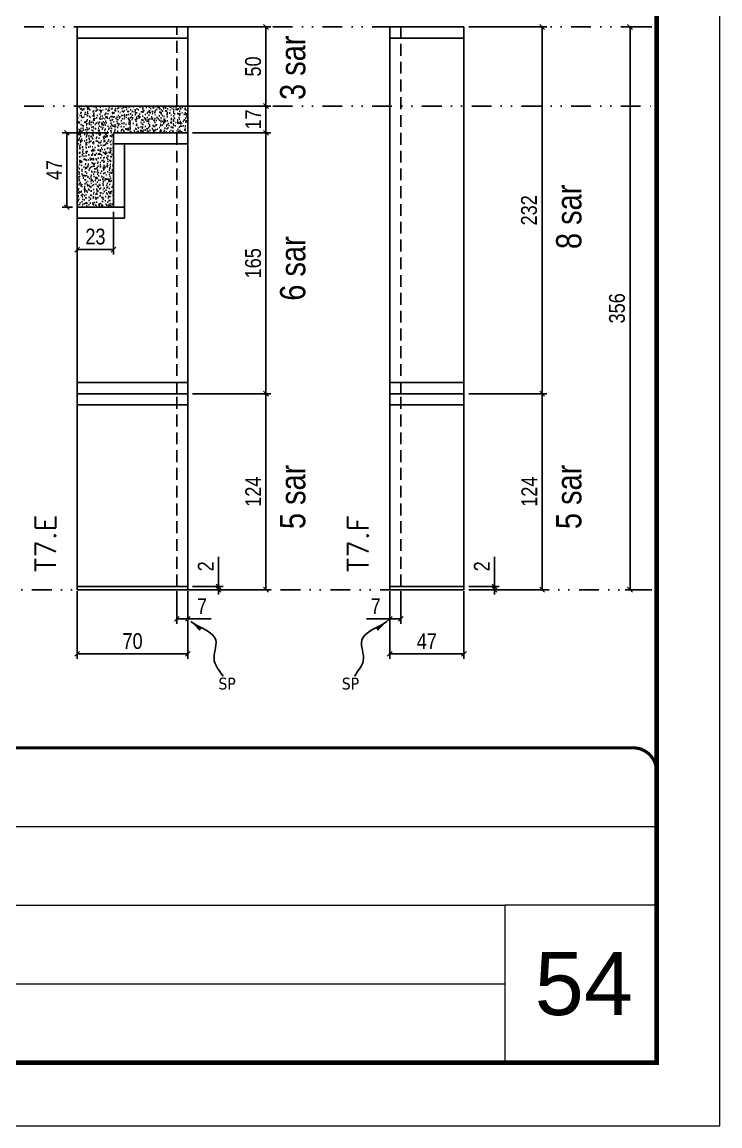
# Model space of a CAD drawing. Extents: x 14400 to 27878, y -21631 to 6985.
# Drawn here: x 17042 to 17483, y -8997 to -8298 of the extents above; entities that cross this region are included whole.
import ezdxf

# ---------------------------------------------------------------- set-up
doc = ezdxf.new("R2010")
doc.units = 0
for name, pattern in [('CONTINUO', [0]), ('DASHED', [0.75, 0.5, -0.25]), ('DIVIDE2', [0.625, 0.25, -0.125, 0, -0.125, 0, -0.125]), ('HIDDEN', [0.375, 0.25, -0.125])]:
    doc.linetypes.add(name, pattern=pattern)
for name, color, linetype, lineweight in [('CARIMBO', 255, 'Continuous', 9), ('Folhas', 255, 'Continuous', 9), ('SARRAFO DE PRESSAO', 251, 'DASHED', 9), ('Texto Seção', 7, 'Continuous', 15)]:
    doc.layers.add(name, color=color, linetype=linetype, lineweight=lineweight)
for name, color, linetype in [('COTA', 241, 'Continuous'), ('NOMENCLATURA', 7, 'Continuous'), ('Nível', 160, 'Continuous'), ('Painéis', 200, 'Continuous'), ('SARR_2.2x7', 40, 'Continuous'), ('Sarrafo de Pressão', 42, 'HIDDEN'), ('texto', 7, 'Continuous')]:
    doc.layers.add(name, color=color, linetype=linetype)
doc.styles.add('ARIAL', font='arial.ttf')
doc.styles.add('ARIAL_NARROW', font='ARIALN.TTF', dxfattribs={"height": 0.2})
doc.styles.add('COTA TECNICA', font='techl___.ttf', dxfattribs={"height": 10})
doc.styles.add('COTA TECNICA-50', font='techl___.ttf', dxfattribs={"height": 10})
doc.styles.add('REGUA-120', font='ROMANS.shx', dxfattribs={"height": 15})
doc.styles.get("Standard").update_dxf_attribs({"font": 'arial.ttf'})
doc.dimstyles.new('COTA PAINEL-50', dxfattribs={"dimtxt": 10, "dimasz": 3, "dimexe": 3, "dimexo": 3, "dimgap": 3, "dimtad": 1, "dimdec": 1, "dimzin": 12, "dimdsep": 46, "dimtxsty": 'COTA TECNICA-50', "dimblk1": 'OBLIQUE', "dimblk2": 'OBLIQUE', "dimsah": 1, "dimcen": 0.9, "dimclrd": 4, "dimclre": 4, "dimclrt": 240, "dimadec": 1, "dimazin": 3, "dimtfac": 1, "dimtdec": 1, "dimtmove": 0, "dimatfit": 3, "dimfxl": 1, "dimtolj": 1, "dimtzin": 12, "dimarcsym": 0})
doc.dimstyles.new('PAINEL', dxfattribs={"dimtxt": 10, "dimasz": 3, "dimexe": 3, "dimexo": 3, "dimgap": 3, "dimtad": 1, "dimdec": 1, "dimzin": 12, "dimdsep": 46, "dimtxsty": 'COTA TECNICA', "dimblk1": 'OBLIQUE', "dimblk2": 'OBLIQUE', "dimsah": 1, "dimcen": 0.9, "dimclrd": 4, "dimclre": 4, "dimclrt": 240, "dimadec": 1, "dimazin": 3, "dimtfac": 1, "dimtdec": 1, "dimtmove": 0, "dimatfit": 3, "dimfxl": 1, "dimtolj": 1, "dimtzin": 12, "dimarcsym": 0})
doc.dimstyles.get("Standard").update_dxf_attribs({"dimtxt": 0.18, "dimasz": 0.18, "dimexe": 0.18, "dimexo": 0.0625, "dimgap": 0.09, "dimtad": 0, "dimtih": 1, "dimtoh": 1, "dimdec": 4, "dimzin": 0, "dimdsep": 46, "dimtxsty": 'Standard', "dimcen": 0.09, "dimadec": 0, "dimazin": 0, "dimtfac": 1, "dimtdec": 4, "dimtofl": 0, "dimtmove": 0, "dimatfit": 3, "dimfxl": 1, "dimtolj": 1, "dimtzin": 0, "dimarcsym": 0})

# ---------------------------------------------------------------- blocks, each defined once
blk = doc.blocks.new('9999999999')
at = {"color": 30, "linetype": 'CONTINUO'}
for p, q in [((98564.56, 34379.64), (99583.98, 34379.64)), ((98564.56, 34329.83), (99487.98, 34329.83)), ((99583.98, 34329.83), (99487.98, 34329.83)), ((99487.98, 34329.83), (99487.98, 34230.21)), ((98564.56, 34280.02), (99487.98, 34280.02))]:
    blk.add_line(p, q, dxfattribs=at)
at = {"color": 30, "linetype": 'CONTINUO', "const_width": 2}
blk.add_lwpolyline([(99583.98, 34230.21), (99583.98, 34414.45, 0.414214), (99568.98, 34429.45), (98228.98, 34429.45, 0.414214), (98213.98, 34414.45), (98213.98, 34245.21, 0.414214), (98228.98, 34230.21), (99583.98, 34230.21)], format="xyb", dxfattribs=at)
at = {"layer": 'Folhas'}
blk.add_lwpolyline([(98138.98, 34190.21), (99623.98, 34190.21), (99623.98, 35240.21), (98138.98, 35240.21)], close=True, dxfattribs=at)
at = {"layer": 'Folhas', "color": 30, "const_width": 3}
blk.add_lwpolyline([(98213.98, 34230.21), (99583.98, 34230.21), (99583.98, 35200.21), (98213.98, 35200.21)], close=True, dxfattribs=at)
blk = doc.blocks.new('_Oblique')
at = {"color": 0, "linetype": 'ByBlock', "lineweight": -2}
blk.add_line((-0.5, -0.5), (0.5, 0.5), dxfattribs=at)
blk = doc.blocks.new('*D2587')
at = {"layer": 'COTA', "color": 4, "lineweight": -2, "transparency": 16777216}
for p, q in [((17077.04, -8658.47), (17077.04, -8701.14)), ((17147.04, -8658.47), (17147.04, -8701.14)), ((17147.04, -8698.14), (17077.04, -8698.14))]:
    blk.add_line(p, q, dxfattribs=at)
at = {"layer": 'Defpoints', "color": 0, "transparency": 16777216}
for p in [(17077.04, -8655.47), (17147.04, -8655.47), (17077.04, -8698.14)]:
    blk.add_point(p, dxfattribs=at)
at = {"layer": 'COTA', "color": 4, "lineweight": -2, "transparency": 16777216, "xscale": 3, "yscale": 3, "zscale": 3, "rotation": 180}
blk.add_blockref('_Oblique', (17077.04, -8698.14), dxfattribs=at)
at = {"layer": 'COTA', "color": 4, "lineweight": -2, "transparency": 16777216, "xscale": 3, "yscale": 3, "zscale": 3}
blk.add_blockref('_Oblique', (17147.04, -8698.14), dxfattribs=at)
at = {"layer": 'COTA', "color": 240, "transparency": 16777216, "insert": (17112.04, -8690.04), "char_height": 10, "attachment_point": 5, "style": 'COTA TECNICA'}
blk.add_mtext('\\A1;70', dxfattribs=at)
blk = doc.blocks.new('*D2588')
at = {"layer": 'COTA', "color": 4, "lineweight": -2, "transparency": 16777216}
for p, q in [((17140.04, -8658.47), (17140.04, -8678.98)), ((17147.04, -8660.47), (17147.04, -8678.98)), ((17140.04, -8675.98), (17147.04, -8675.98)), ((17147.04, -8675.98), (17161.77, -8675.98))]:
    blk.add_line(p, q, dxfattribs=at)
at = {"layer": 'Defpoints', "color": 0, "transparency": 16777216}
for p in [(17140.04, -8655.47), (17147.04, -8657.47), (17147.04, -8675.98)]:
    blk.add_point(p, dxfattribs=at)
at = {"layer": 'COTA', "color": 4, "lineweight": -2, "transparency": 16777216, "xscale": 3, "yscale": 3, "zscale": 3, "rotation": 180}
blk.add_blockref('_Oblique', (17140.04, -8675.98), dxfattribs=at)
at = {"layer": 'COTA', "color": 4, "lineweight": -2, "transparency": 16777216, "xscale": 3, "yscale": 3, "zscale": 3}
blk.add_blockref('_Oblique', (17147.04, -8675.98), dxfattribs=at)
at = {"layer": 'COTA', "color": 240, "transparency": 16777216, "insert": (17155.91, -8667.9), "char_height": 10, "attachment_point": 5, "style": 'COTA TECNICA-50'}
blk.add_mtext('\\A1;7', dxfattribs=at)
blk = doc.blocks.new('*D2590')
at = {"layer": 'COTA', "color": 4, "linetype": 'ByBlock', "lineweight": -2, "transparency": 16777216}
for p, q in [((17150.04, -8533.47), (17199.41, -8533.47)), ((17196.41, -8657.47), (17196.41, -8533.47)), ((17150.04, -8657.47), (17199.41, -8657.47))]:
    blk.add_line(p, q, dxfattribs=at)
at = {"layer": 'Defpoints', "color": 0, "linetype": 'ByBlock', "transparency": 16777216}
for p in [(17147.04, -8533.47), (17196.41, -8533.47), (17147.04, -8657.47)]:
    blk.add_point(p, dxfattribs=at)
at = {"layer": 'COTA', "color": 4, "linetype": 'ByBlock', "lineweight": -2, "transparency": 16777216, "xscale": 3, "yscale": 3, "zscale": 3}
for p, rotation in [((17196.41, -8533.47), 90), ((17196.41, -8657.47), 270)]:
    blk.add_blockref('_Oblique', p, dxfattribs=dict(at, rotation=rotation))
at = {"layer": 'COTA', "color": 240, "linetype": 'ByBlock', "transparency": 16777216, "insert": (17188.33, -8595.47), "char_height": 10, "attachment_point": 5, "rotation": 90, "style": 'COTA TECNICA'}
blk.add_mtext('\\A1;124', dxfattribs=at)
blk = doc.blocks.new('*D2589')
at = {"layer": 'COTA', "color": 4, "lineweight": -2, "transparency": 16777216}
for p, q in [((17166.3, -8655.47), (17166.3, -8636.66)), ((17150.04, -8655.47), (17169.3, -8655.47)), ((17150.04, -8657.47), (17169.3, -8657.47)), ((17166.3, -8657.47), (17166.3, -8655.47)), ((17166.3, -8657.47), (17166.3, -8660.47))]:
    blk.add_line(p, q, dxfattribs=at)
at = {"layer": 'Defpoints', "color": 0, "transparency": 16777216}
for p in [(17147.04, -8655.47), (17147.04, -8657.47), (17166.3, -8657.47)]:
    blk.add_point(p, dxfattribs=at)
at = {"layer": 'COTA', "color": 4, "lineweight": -2, "transparency": 16777216, "xscale": 3, "yscale": 3, "zscale": 3}
for p, rotation in [((17166.3, -8655.47), 270), ((17166.3, -8657.47), 90)]:
    blk.add_blockref('_Oblique', p, dxfattribs=dict(at, rotation=rotation))
at = {"layer": 'COTA', "color": 240, "transparency": 16777216, "insert": (17158.3, -8642.72), "char_height": 10, "attachment_point": 5, "rotation": 90, "style": 'COTA TECNICA-50'}
blk.add_mtext('\\A1;2', dxfattribs=at)
blk = doc.blocks.new('*D2591')
at = {"layer": 'COTA', "color": 4, "linetype": 'ByBlock', "lineweight": -2, "transparency": 16777216}
for p, q in [((17150.04, -8533.47), (17199.41, -8533.47)), ((17196.41, -8657.47), (17196.41, -8533.47)), ((17150.04, -8657.47), (17199.41, -8657.47))]:
    blk.add_line(p, q, dxfattribs=at)
at = {"layer": 'Defpoints', "color": 0, "linetype": 'ByBlock', "transparency": 16777216}
for p in [(17147.04, -8533.47), (17196.41, -8533.47), (17147.04, -8657.47)]:
    blk.add_point(p, dxfattribs=at)
at = {"layer": 'COTA', "color": 4, "linetype": 'ByBlock', "lineweight": -2, "transparency": 16777216, "xscale": 3, "yscale": 3, "zscale": 3}
for p, rotation in [((17196.41, -8533.47), 90), ((17196.41, -8657.47), 270)]:
    blk.add_blockref('_Oblique', p, dxfattribs=dict(at, rotation=rotation))
at = {"layer": 'COTA', "color": 240, "linetype": 'ByBlock', "transparency": 16777216, "insert": (17188.33, -8595.47), "char_height": 10, "attachment_point": 5, "rotation": 90, "style": 'COTA TECNICA'}
blk.add_mtext('\\A1;124', dxfattribs=at)
blk = doc.blocks.new('*D2592')
at = {"layer": 'COTA', "color": 4, "lineweight": -2, "transparency": 16777216}
for p, q in [((17150.04, -8368.47), (17199.41, -8368.47)), ((17196.41, -8533.47), (17196.41, -8368.47)), ((17150.04, -8533.47), (17199.41, -8533.47))]:
    blk.add_line(p, q, dxfattribs=at)
at = {"layer": 'Defpoints', "color": 0, "transparency": 16777216}
for p in [(17147.04, -8368.47), (17196.41, -8368.47), (17147.04, -8533.47)]:
    blk.add_point(p, dxfattribs=at)
at = {"layer": 'COTA', "color": 4, "lineweight": -2, "transparency": 16777216, "xscale": 3, "yscale": 3, "zscale": 3}
for p, rotation in [((17196.41, -8368.47), 90), ((17196.41, -8533.47), 270)]:
    blk.add_blockref('_Oblique', p, dxfattribs=dict(at, rotation=rotation))
at = {"layer": 'COTA', "color": 240, "transparency": 16777216, "insert": (17188.3, -8450.97), "char_height": 10, "attachment_point": 5, "rotation": 90, "style": 'COTA TECNICA'}
blk.add_mtext('\\A1;165', dxfattribs=at)
blk = doc.blocks.new('*D2593')
at = {"layer": 'COTA', "color": 4, "lineweight": -2, "transparency": 16777216}
for p, q in [((17097.04, -8368.47), (17067.49, -8368.47)), ((17070.49, -8415.47), (17070.49, -8368.47)), ((17074.04, -8415.47), (17067.49, -8415.47))]:
    blk.add_line(p, q, dxfattribs=at)
at = {"layer": 'Defpoints', "color": 0, "transparency": 16777216}
for p in [(17070.49, -8368.47), (17100.04, -8368.47), (17077.04, -8415.47)]:
    blk.add_point(p, dxfattribs=at)
at = {"layer": 'COTA', "color": 4, "lineweight": -2, "transparency": 16777216, "xscale": 3, "yscale": 3, "zscale": 3}
for p, rotation in [((17070.49, -8368.47), 90), ((17070.49, -8415.47), 270)]:
    blk.add_blockref('_Oblique', p, dxfattribs=dict(at, rotation=rotation))
at = {"layer": 'COTA', "color": 240, "transparency": 16777216, "insert": (17062.41, -8391.97), "char_height": 10, "attachment_point": 5, "rotation": 90, "style": 'COTA TECNICA'}
blk.add_mtext('\\A1;47', dxfattribs=at)
blk = doc.blocks.new('*D2594')
at = {"layer": 'COTA', "color": 4, "lineweight": -2, "transparency": 16777216}
for p, q in [((17077.04, -8418.47), (17077.04, -8445.34)), ((17100.04, -8418.47), (17100.04, -8445.34)), ((17100.04, -8442.34), (17077.04, -8442.34))]:
    blk.add_line(p, q, dxfattribs=at)
at = {"layer": 'Defpoints', "color": 0, "transparency": 16777216}
for p in [(17077.04, -8415.47), (17100.04, -8415.47), (17077.04, -8442.34)]:
    blk.add_point(p, dxfattribs=at)
at = {"layer": 'COTA', "color": 4, "lineweight": -2, "transparency": 16777216, "xscale": 3, "yscale": 3, "zscale": 3, "rotation": 180}
blk.add_blockref('_Oblique', (17077.04, -8442.34), dxfattribs=at)
at = {"layer": 'COTA', "color": 4, "lineweight": -2, "transparency": 16777216, "xscale": 3, "yscale": 3, "zscale": 3}
blk.add_blockref('_Oblique', (17100.04, -8442.34), dxfattribs=at)
at = {"layer": 'COTA', "color": 240, "transparency": 16777216, "insert": (17088.54, -8434.12), "char_height": 10, "attachment_point": 5, "style": 'COTA TECNICA'}
blk.add_mtext('\\A1;23', dxfattribs=at)
blk = doc.blocks.new('*D2595')
at = {"layer": 'COTA', "color": 4, "lineweight": -2, "transparency": 16777216}
for p, q in [((17150.04, -8351.47), (17199.41, -8351.47)), ((17196.41, -8368.47), (17196.41, -8351.47)), ((17150.04, -8368.47), (17199.41, -8368.47))]:
    blk.add_line(p, q, dxfattribs=at)
at = {"layer": 'Defpoints', "color": 0, "transparency": 16777216}
for p in [(17147.04, -8351.47), (17196.41, -8351.47), (17147.04, -8368.47)]:
    blk.add_point(p, dxfattribs=at)
at = {"layer": 'COTA', "color": 4, "lineweight": -2, "transparency": 16777216, "xscale": 3, "yscale": 3, "zscale": 3}
for p, rotation in [((17196.41, -8351.47), 90), ((17196.41, -8368.47), 270)]:
    blk.add_blockref('_Oblique', p, dxfattribs=dict(at, rotation=rotation))
at = {"layer": 'COTA', "color": 240, "transparency": 16777216, "insert": (17188.33, -8359.97), "char_height": 10, "attachment_point": 5, "rotation": 90, "style": 'COTA TECNICA'}
blk.add_mtext('\\A1;17', dxfattribs=at)
blk = doc.blocks.new('*D2596')
at = {"layer": 'COTA', "color": 4, "lineweight": -2, "transparency": 16777216}
for p, q in [((17150.04, -8301.47), (17199.41, -8301.47)), ((17196.41, -8351.47), (17196.41, -8301.47)), ((17150.04, -8351.47), (17199.41, -8351.47))]:
    blk.add_line(p, q, dxfattribs=at)
at = {"layer": 'Defpoints', "color": 0, "transparency": 16777216}
for p in [(17147.04, -8301.47), (17196.41, -8301.47), (17147.04, -8351.47)]:
    blk.add_point(p, dxfattribs=at)
at = {"layer": 'COTA', "color": 4, "lineweight": -2, "transparency": 16777216, "xscale": 3, "yscale": 3, "zscale": 3}
for p, rotation in [((17196.41, -8301.47), 90), ((17196.41, -8351.47), 270)]:
    blk.add_blockref('_Oblique', p, dxfattribs=dict(at, rotation=rotation))
at = {"layer": 'COTA', "color": 240, "transparency": 16777216, "insert": (17188.3, -8326.47), "char_height": 10, "attachment_point": 5, "rotation": 90, "style": 'COTA TECNICA'}
blk.add_mtext('\\A1;50', dxfattribs=at)
blk = doc.blocks.new('*D2597')
at = {"layer": 'COTA', "color": 4, "lineweight": -2, "transparency": 16777216}
for p, q in [((17274.63, -8658.47), (17274.63, -8701.14)), ((17321.63, -8658.47), (17321.63, -8701.14)), ((17321.63, -8698.14), (17274.63, -8698.14))]:
    blk.add_line(p, q, dxfattribs=at)
at = {"layer": 'Defpoints', "color": 0, "transparency": 16777216}
for p in [(17274.63, -8655.47), (17321.63, -8655.47), (17274.63, -8698.14)]:
    blk.add_point(p, dxfattribs=at)
at = {"layer": 'COTA', "color": 4, "lineweight": -2, "transparency": 16777216, "xscale": 3, "yscale": 3, "zscale": 3, "rotation": 180}
blk.add_blockref('_Oblique', (17274.63, -8698.14), dxfattribs=at)
at = {"layer": 'COTA', "color": 4, "lineweight": -2, "transparency": 16777216, "xscale": 3, "yscale": 3, "zscale": 3}
blk.add_blockref('_Oblique', (17321.63, -8698.14), dxfattribs=at)
at = {"layer": 'COTA', "color": 240, "transparency": 16777216, "insert": (17298.13, -8690.07), "char_height": 10, "attachment_point": 5, "style": 'COTA TECNICA'}
blk.add_mtext('\\A1;47', dxfattribs=at)
blk = doc.blocks.new('*D2598')
at = {"layer": 'COTA', "color": 4, "lineweight": -2, "transparency": 16777216}
for p, q in [((17281.63, -8658.47), (17281.63, -8678.98)), ((17274.63, -8660.47), (17274.63, -8678.98)), ((17274.63, -8675.98), (17259.9, -8675.98)), ((17281.63, -8675.98), (17274.63, -8675.98))]:
    blk.add_line(p, q, dxfattribs=at)
at = {"layer": 'Defpoints', "color": 0, "transparency": 16777216}
for p in [(17274.63, -8657.47), (17281.63, -8655.47), (17274.63, -8675.98)]:
    blk.add_point(p, dxfattribs=at)
at = {"layer": 'COTA', "color": 4, "lineweight": -2, "transparency": 16777216, "xscale": 3, "yscale": 3, "zscale": 3, "rotation": 180}
blk.add_blockref('_Oblique', (17274.63, -8675.98), dxfattribs=at)
at = {"layer": 'COTA', "color": 4, "lineweight": -2, "transparency": 16777216, "xscale": 3, "yscale": 3, "zscale": 3}
blk.add_blockref('_Oblique', (17281.63, -8675.98), dxfattribs=at)
at = {"layer": 'COTA', "color": 240, "transparency": 16777216, "insert": (17265.76, -8667.9), "char_height": 10, "attachment_point": 5, "style": 'COTA TECNICA-50'}
blk.add_mtext('\\A1;7', dxfattribs=at)
blk = doc.blocks.new('*D2600')
at = {"layer": 'COTA', "color": 4, "linetype": 'ByBlock', "lineweight": -2, "transparency": 16777216}
for p, q in [((17324.63, -8533.47), (17373.99, -8533.47)), ((17370.99, -8657.47), (17370.99, -8533.47)), ((17324.63, -8657.47), (17373.99, -8657.47))]:
    blk.add_line(p, q, dxfattribs=at)
at = {"layer": 'Defpoints', "color": 0, "linetype": 'ByBlock', "transparency": 16777216}
for p in [(17321.63, -8533.47), (17370.99, -8533.47), (17321.63, -8657.47)]:
    blk.add_point(p, dxfattribs=at)
at = {"layer": 'COTA', "color": 4, "linetype": 'ByBlock', "lineweight": -2, "transparency": 16777216, "xscale": 3, "yscale": 3, "zscale": 3}
for p, rotation in [((17370.99, -8533.47), 90), ((17370.99, -8657.47), 270)]:
    blk.add_blockref('_Oblique', p, dxfattribs=dict(at, rotation=rotation))
at = {"layer": 'COTA', "color": 240, "linetype": 'ByBlock', "transparency": 16777216, "insert": (17362.92, -8595.47), "char_height": 10, "attachment_point": 5, "rotation": 90, "style": 'COTA TECNICA'}
blk.add_mtext('\\A1;124', dxfattribs=at)
blk = doc.blocks.new('*D2599')
at = {"layer": 'COTA', "color": 4, "lineweight": -2, "transparency": 16777216}
for p, q in [((17340.89, -8655.47), (17340.89, -8636.66)), ((17324.63, -8655.47), (17343.89, -8655.47)), ((17324.63, -8657.47), (17343.89, -8657.47)), ((17340.89, -8657.47), (17340.89, -8655.47)), ((17340.89, -8657.47), (17340.89, -8660.47))]:
    blk.add_line(p, q, dxfattribs=at)
at = {"layer": 'Defpoints', "color": 0, "transparency": 16777216}
for p in [(17321.63, -8655.47), (17321.63, -8657.47), (17340.89, -8657.47)]:
    blk.add_point(p, dxfattribs=at)
at = {"layer": 'COTA', "color": 4, "lineweight": -2, "transparency": 16777216, "xscale": 3, "yscale": 3, "zscale": 3}
for p, rotation in [((17340.89, -8655.47), 270), ((17340.89, -8657.47), 90)]:
    blk.add_blockref('_Oblique', p, dxfattribs=dict(at, rotation=rotation))
at = {"layer": 'COTA', "color": 240, "transparency": 16777216, "insert": (17332.89, -8642.72), "char_height": 10, "attachment_point": 5, "rotation": 90, "style": 'COTA TECNICA-50'}
blk.add_mtext('\\A1;2', dxfattribs=at)
blk = doc.blocks.new('*D2601')
at = {"layer": 'COTA', "color": 4, "linetype": 'ByBlock', "lineweight": -2, "transparency": 16777216}
for p, q in [((17324.63, -8533.47), (17373.99, -8533.47)), ((17370.99, -8657.47), (17370.99, -8533.47)), ((17324.63, -8657.47), (17373.99, -8657.47))]:
    blk.add_line(p, q, dxfattribs=at)
at = {"layer": 'Defpoints', "color": 0, "linetype": 'ByBlock', "transparency": 16777216}
for p in [(17321.63, -8533.47), (17370.99, -8533.47), (17321.63, -8657.47)]:
    blk.add_point(p, dxfattribs=at)
at = {"layer": 'COTA', "color": 4, "linetype": 'ByBlock', "lineweight": -2, "transparency": 16777216, "xscale": 3, "yscale": 3, "zscale": 3}
for p, rotation in [((17370.99, -8533.47), 90), ((17370.99, -8657.47), 270)]:
    blk.add_blockref('_Oblique', p, dxfattribs=dict(at, rotation=rotation))
at = {"layer": 'COTA', "color": 240, "linetype": 'ByBlock', "transparency": 16777216, "insert": (17362.92, -8595.47), "char_height": 10, "attachment_point": 5, "rotation": 90, "style": 'COTA TECNICA'}
blk.add_mtext('\\A1;124', dxfattribs=at)
blk = doc.blocks.new('*D2602')
at = {"layer": 'COTA', "color": 4, "lineweight": -2, "transparency": 16777216}
for p, q in [((17324.63, -8301.47), (17373.99, -8301.47)), ((17370.99, -8533.47), (17370.99, -8301.47)), ((17324.63, -8533.47), (17373.99, -8533.47))]:
    blk.add_line(p, q, dxfattribs=at)
at = {"layer": 'Defpoints', "color": 0, "transparency": 16777216}
for p in [(17321.63, -8301.47), (17370.99, -8301.47), (17321.63, -8533.47)]:
    blk.add_point(p, dxfattribs=at)
at = {"layer": 'COTA', "color": 4, "lineweight": -2, "transparency": 16777216, "xscale": 3, "yscale": 3, "zscale": 3}
for p, rotation in [((17370.99, -8301.47), 90), ((17370.99, -8533.47), 270)]:
    blk.add_blockref('_Oblique', p, dxfattribs=dict(at, rotation=rotation))
at = {"layer": 'COTA', "color": 240, "transparency": 16777216, "insert": (17362.78, -8417.47), "char_height": 10, "attachment_point": 5, "rotation": 90, "style": 'COTA TECNICA'}
blk.add_mtext('\\A1;232', dxfattribs=at)
blk = doc.blocks.new('*D2603')
at = {"layer": 'COTA', "color": 4, "lineweight": -2, "transparency": 16777216}
for p, q in [((17440.47, -8301.47), (17423.63, -8301.47)), ((17426.63, -8657.47), (17426.63, -8301.47)), ((17440.47, -8657.47), (17423.63, -8657.47))]:
    blk.add_line(p, q, dxfattribs=at)
at = {"layer": 'Defpoints', "color": 0, "transparency": 16777216}
for p in [(17426.63, -8301.47), (17443.47, -8301.47), (17443.47, -8657.47)]:
    blk.add_point(p, dxfattribs=at)
at = {"layer": 'COTA', "color": 4, "lineweight": -2, "transparency": 16777216, "xscale": 3, "yscale": 3, "zscale": 3}
for p, rotation in [((17426.63, -8301.47), 90), ((17426.63, -8657.47), 270)]:
    blk.add_blockref('_Oblique', p, dxfattribs=dict(at, rotation=rotation))
at = {"layer": 'COTA', "color": 240, "transparency": 16777216, "insert": (17418.41, -8479.47), "char_height": 10, "attachment_point": 5, "rotation": 90, "style": 'COTA TECNICA'}
blk.add_mtext('\\A1;356', dxfattribs=at)

msp = doc.modelspace()

# ---------------------------------------------------------------- hatches: boundary and pattern name
at = {"layer": 'COTA'}
h = msp.add_hatch(dxfattribs=at)
h.set_pattern_fill('AR-CONC', color=256, scale=0.03)
h.set_pattern_definition([(50, (-59.534, 0), (5.4655401, -0.4781726), [0.5715, -6.2865]), (355, (-59.534, 0), (-1.0573026, 5.7317054), [0.4572, -5.0292175]), (100.451445, (-59.0784, -0.04), (4.4082374, 5.2535326), [0.4857003, -5.3427073]), (46.1842, (-59.534, 1.524), (8.1323712, -1.2612698), [0.85725, -9.42975]), (96.635558, (-58.856, 1.419), (7.122124, 7.4227837), [0.7285507, -8.0140682]), (351.18415, (-59.534, 1.524), (7.122124, 7.4227837), [0.685799, -7.543792]), (21, (-58.772, 1.143), (4.5484317, -3.0679559), [0.5715, -6.2865]), (326, (-58.772, 1.143), (1.8540609, 5.525639), [0.4572, -5.0292]), (71.451445, (-58.393, 0.8873), (6.4024926, 2.457683), [0.4857003, -5.3426981]), (37.5, (-59.5339, 0), (0.0926581, 2.53665117), [0, -4.96824, 0, -5.1054, 0, -5.04825]), (7.5, (-59.534, 0), (2.00458988, 3.00541724), [0, -2.91084, 0, -4.85394, 0, -1.92405]), (327.5, (-61.2331, 0), (4.06771786, -0.17186232), [0, -1.905, 0, -5.9436, 0, -7.8867]), (317.5, (-61.995, 0), (4.44387544, 0.7627947), [0, -2.4765, 0, -3.94716, 0, -5.6007])])
h.paths.add_polyline_path([(17147.041, -8368.466), (17147.041, -8351.466), (17077.041, -8351.466), (17077.041, -8415.466), (17100.041, -8415.466), (17100.041, -8368.466)])

# ---------------------------------------------------------------- linework, layer by layer
for p, q in [((17077.041, -8415.466), (17077.041, -8351.466)), ((17147.041, -8368.466), (17147.041, -8351.466)), ((17100.041, -8415.466), (17107.041, -8415.466)), ((17107.041, -8415.466), (17107.041, -8422.466))]:
    msp.add_line(p, q, dxfattribs=at)
at = {"layer": 'Nível', "color": 4, "linetype": 'DIVIDE2', "ltscale": 50}
for p, q in [((16414.438, -8301.466), (17443.467, -8301.466)), ((16414.438, -8351.466), (17443.467, -8351.466)), ((16073.467, -8657.466), (17443.467, -8657.466))]:
    msp.add_line(p, q, dxfattribs=at)
at = {"layer": 'Painéis'}
for p, q in [((17077.041, -8301.466), (17077.041, -8351.466)), ((17147.041, -8301.466), (17077.041, -8301.466)), ((17147.041, -8351.466), (17147.041, -8301.466)), ((17274.627, -8301.466), (17274.627, -8655.466)), ((17321.627, -8301.466), (17274.627, -8301.466)), ((17321.627, -8655.466), (17321.627, -8301.466)), ((17147.041, -8351.466), (17077.041, -8351.466)), ((17100.041, -8368.466), (17100.041, -8415.466)), ((17147.041, -8368.466), (17100.041, -8368.466)), ((17147.041, -8655.466), (17147.041, -8368.466)), ((17100.041, -8415.466), (17077.041, -8415.466)), ((17077.041, -8415.466), (17077.041, -8655.466)), ((17147.041, -8533.466), (17077.041, -8533.466)), ((17321.627, -8533.466), (17274.627, -8533.466)), ((17077.041, -8655.466), (17147.041, -8655.466)), ((17274.627, -8655.466), (17321.627, -8655.466))]:
    msp.add_line(p, q, dxfattribs=at)
for points in [[(17147.041, -8655.466), (17077.041, -8655.466), (17077.041, -8657.466), (17147.041, -8657.466)], [(17321.627, -8655.466), (17274.627, -8655.466), (17274.627, -8657.466), (17321.627, -8657.466)]]:
    msp.add_lwpolyline(points, close=True, dxfattribs=at)
at = {"layer": 'SARR_2.2x7'}
for p, q in [((17147.041, -8308.466), (17077.041, -8308.466)), ((17321.627, -8308.466), (17274.627, -8308.466)), ((17147.041, -8375.466), (17100.041, -8375.466)), ((17107.041, -8375.466), (17107.041, -8415.466)), ((17107.041, -8422.466), (17077.041, -8422.466)), ((17147.041, -8526.466), (17077.041, -8526.466)), ((17321.627, -8526.466), (17274.627, -8526.466)), ((17147.041, -8540.466), (17077.041, -8540.466)), ((17321.627, -8540.466), (17274.627, -8540.466))]:
    msp.add_line(p, q, dxfattribs=at)
at = {"layer": 'Sarrafo de Pressão', "ltscale": 30}
for p, q in [((17140.041, -8351.466), (17140.041, -8301.466)), ((17281.627, -8533.466), (17281.627, -8301.466)), ((17140.041, -8533.466), (17140.041, -8368.466)), ((17140.041, -8655.466), (17140.041, -8533.466)), ((17281.627, -8655.466), (17281.627, -8533.466))]:
    msp.add_line(p, q, dxfattribs=at)

# ---------------------------------------------------------------- block references
at = {"layer": 'SARRAFO DE PRESSAO', "color": 6, "linetype": 'ByBlock'}
msp.add_blockref('9999999999', (-82140.511, -43186.954), dxfattribs=at)

# ---------------------------------------------------------------- texts
at = {"layer": 'CARIMBO', "style": 'ARIAL'}
msp.add_text('54', height=40, dxfattribs=at).set_placement((17366.328, -8926.605))
at = {"layer": 'NOMENCLATURA', "style": 'ARIAL_NARROW'}
for s, p in [('3 sar', (17221.284, -8347.639)), ('8 sar', (17395.87, -8441.97)), ('6 sar', (17221.284, -8474.642)), ('5 sar', (17221.284, -8619.142)), ('5 sar', (17395.87, -8619.142))]:
    msp.add_text(s, height=16, rotation=90, dxfattribs=at).set_placement(p)
at = {"layer": 'texto', "color": 0, "char_height": 7.5, "attachment_point": 5}
for insert in [(17171.818, -8716.957), (17249.85, -8716.957)]:
    msp.add_mtext('{\\fTahoma|b0|i0|c0|p34;\\C4;SP}', dxfattribs=dict(at, insert=insert))
at = {"layer": 'Texto Seção', "char_height": 13, "width": 285.32988, "attachment_point": 7, "rotation": 90, "style": 'REGUA-120'}
for s, insert in [('T7.E', (17063.57, -8646.215)), ('T7.F', (17261.156, -8646.215))]:
    msp.add_mtext(s, dxfattribs=dict(at, insert=insert))

# ---------------------------------------------------------------- dimensions: what is measured, and where the dimension line sits
at = {"layer": 'COTA'}
for base, p1, p2, angle, dimstyle, picture, middle in [((17196.408, -8301.466), (17147.041, -8351.466), (17147.041, -8301.466), 90, 'PAINEL', '*D2596', (17188.298, -8326.466)), ((17370.994, -8301.466), (17321.627, -8533.466), (17321.627, -8301.466), 90, 'PAINEL', '*D2602', (17362.775, -8417.466)), ((17426.632, -8301.466), (17443.467, -8657.466), (17443.467, -8301.466), 90, 'PAINEL', '*D2603', (17418.413, -8479.466)), ((17196.408, -8351.466), (17147.041, -8368.466), (17147.041, -8351.466), 90, 'PAINEL', '*D2595', (17188.335, -8359.966)), ((17070.488, -8368.466), (17077.041, -8415.466), (17100.041, -8368.466), 90, 'PAINEL', '*D2593', (17062.415, -8391.966)), ((17196.408, -8368.466), (17147.041, -8533.466), (17147.041, -8368.466), 90, 'PAINEL', '*D2592', (17188.298, -8450.966)), ((17274.627, -8675.976), (17281.627, -8655.466), (17274.627, -8657.466), 180, 'COTA PAINEL-50', '*D2598', (17265.762, -8667.903))]:
    dim = msp.add_linear_dim(base=base, p1=p1, p2=p2, angle=angle, dimstyle=dimstyle, dxfattribs=at)
    dim.commit()
    dim.dimension.update_dxf_attribs({"geometry": picture, "text_midpoint": middle})
for base, p1, p2, dimstyle, picture, middle in [((17077.041, -8442.34), (17100.041, -8415.466), (17077.041, -8415.466), 'PAINEL', '*D2594', (17088.541, -8434.121)), ((17147.041, -8675.976), (17140.041, -8655.466), (17147.041, -8657.466), 'COTA PAINEL-50', '*D2588', (17155.906, -8667.903))]:
    dim = msp.add_linear_dim(base=base, p1=p1, p2=p2, dimstyle=dimstyle, dxfattribs=at)
    dim.commit()
    dim.dimension.update_dxf_attribs({"geometry": picture, "text_midpoint": middle})
at = {"layer": 'COTA', "linetype": 'ByBlock'}
for p1, p2, picture, middle in [((17147.041, -8657.466), (17147.041, -8533.466), '*D2590', (17188.335, -8595.466)), ((17147.041, -8657.466), (17147.041, -8533.466), '*D2591', (17188.335, -8595.466)), ((17321.627, -8657.466), (17321.627, -8533.466), '*D2600', (17362.921, -8595.466)), ((17321.627, -8657.466), (17321.627, -8533.466), '*D2601', (17362.921, -8595.466))]:
    dim = msp.add_aligned_dim(p1=p1, p2=p2, distance=-49.367, dimstyle='PAINEL', dxfattribs=at)
    dim.commit()
    dim.dimension.update_dxf_attribs({"geometry": picture, "text_midpoint": middle})
at = {"layer": 'COTA'}
for base, p1, p2, picture, middle in [((17166.299, -8657.466), (17147.041, -8655.466), (17147.041, -8657.466), '*D2589', (17166.299, -8642.719)), ((17340.885, -8657.466), (17321.627, -8655.466), (17321.627, -8657.466), '*D2599', (17340.885, -8642.719))]:
    dim = msp.add_linear_dim(base=base, p1=p1, p2=p2, angle=90, dimstyle='COTA PAINEL-50', dxfattribs=at)
    dim.commit()
    dim.dimension.update_dxf_attribs({"geometry": picture, "text_midpoint": middle, "dimtype": 160})
for base, p1, p2, picture, middle in [((17077.041, -8698.144), (17147.041, -8655.466), (17077.041, -8655.466), '*D2587', (17112.041, -8690.042)), ((17274.627, -8698.144), (17321.627, -8655.466), (17274.627, -8655.466), '*D2597', (17298.127, -8690.071))]:
    dim = msp.add_linear_dim(base=base, p1=p1, p2=p2, angle=180, dimstyle='PAINEL', override={"dimarcsym": 2}, dxfattribs=at)
    dim.commit()
    dim.dimension.update_dxf_attribs({"geometry": picture, "text_midpoint": middle})

# ---------------------------------------------------------------- leaders
at = {"layer": 'COTA', "path_type": 1}
for points in [[(17148.87, -8677.647), (17164.655, -8689.482), (17163.73, -8702.488), (17169.282, -8712.27)], [(17272.798, -8677.647), (17257.013, -8689.482), (17257.938, -8702.488), (17252.385, -8712.27)]]:
    msp.add_leader(points, dimstyle='Standard', override={"dimasz": 8}, dxfattribs=at)

doc.saveas('drawing.dxf')
